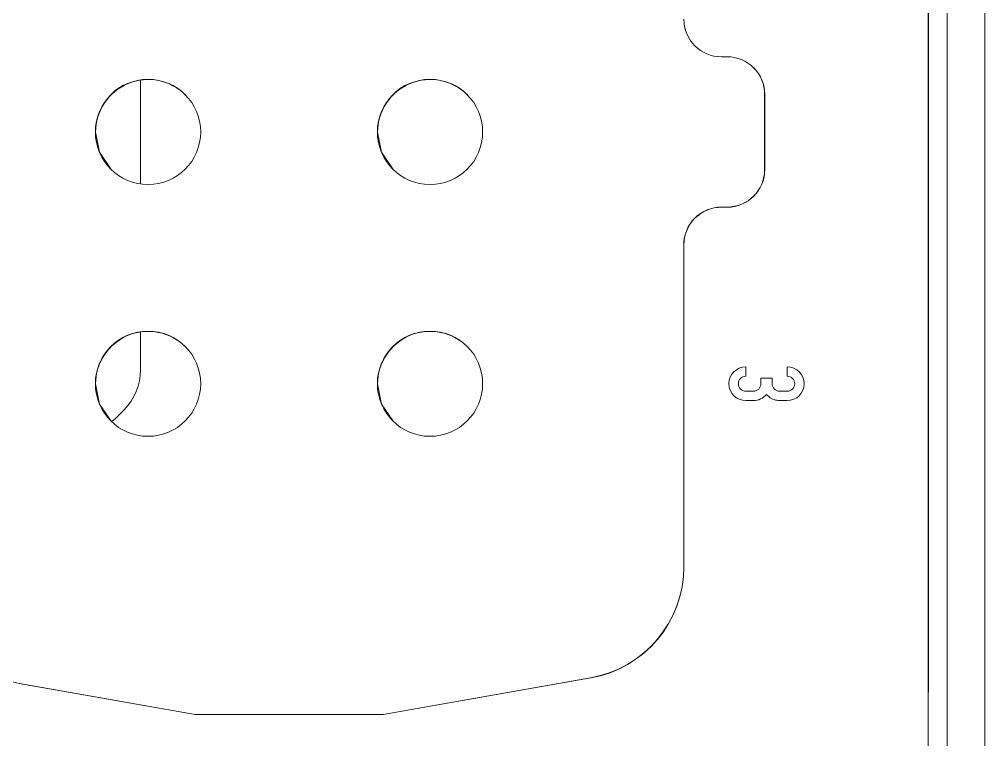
# Model space of a CAD drawing. Extents: x 4137 to 28680, y 2446 to 6814.
# Drawn here: x 10366.15 to 10391.83, y 4840.42 to 4859.59 of the extents above; entities that cross this region are included whole.
import ezdxf

# ---------------------------------------------------------------- set-up
doc = ezdxf.new("R2010")
doc.units = 0
doc.header["$LTSCALE"] = 0.5
doc.layers.get('0').update_dxf_attribs({"linetype": 'CONTINUOUS'})

msp = doc.modelspace()

# ---------------------------------------------------------------- linework, layer by layer
at = {"color": 7, "linetype": 'Continuous', "lineweight": 15}
for p, q in [((10390.829, 4834.091), (10390.829, 4879.091)), ((10390.829, 4834.091), (10390.829, 4879.091)), ((10391.829, 4834.091), (10391.829, 4879.091)), ((10391.829, 4834.091), (10391.829, 4879.091)), ((10390.33, 4834.39), (10390.33, 4878.79)), ((10390.33, 4834.39), (10390.33, 4878.79)), ((10390.333, 4841.687), (10390.333, 4871.487)), ((10390.333, 4841.687), (10390.333, 4871.487)), ((10384.827, 4858.593), (10384.977, 4858.593)), ((10384.827, 4858.593), (10384.977, 4858.593)), ((10385.687, 4858.297), (10385.684, 4858.3)), ((10385.687, 4858.297), (10385.684, 4858.3)), ((10369.379, 4857.972), (10369.379, 4855.207)), ((10369.379, 4857.972), (10369.379, 4855.207)), ((10385.977, 4857.593), (10385.977, 4855.593)), ((10385.98, 4857.59), (10385.977, 4857.593)), ((10385.977, 4857.593), (10385.977, 4855.593)), ((10385.98, 4857.59), (10385.977, 4857.593)), ((10385.98, 4857.59), (10385.98, 4855.59)), ((10385.98, 4857.59), (10385.98, 4855.59)), ((10368.177, 4856.593), (10368.183, 4856.587)), ((10368.177, 4856.593), (10368.183, 4856.587)), ((10375.677, 4856.593), (10375.683, 4856.587)), ((10375.677, 4856.593), (10375.683, 4856.587)), ((10385.977, 4855.593), (10385.98, 4855.59)), ((10385.977, 4855.593), (10385.98, 4855.59)), ((10384.977, 4854.593), (10384.827, 4854.593)), ((10384.83, 4854.59), (10384.827, 4854.593)), ((10384.977, 4854.593), (10384.827, 4854.593)), ((10384.83, 4854.59), (10384.827, 4854.593)), ((10384.83, 4854.59), (10384.98, 4854.59)), ((10384.83, 4854.59), (10384.98, 4854.59)), ((10384.977, 4854.593), (10384.98, 4854.59)), ((10384.977, 4854.593), (10384.98, 4854.59)), ((10383.827, 4853.593), (10383.827, 4845.021)), ((10383.83, 4853.59), (10383.827, 4853.593)), ((10383.827, 4853.593), (10383.827, 4845.021)), ((10383.83, 4853.59), (10383.827, 4853.593)), ((10383.83, 4853.59), (10383.83, 4845.018)), ((10383.83, 4853.59), (10383.83, 4845.018)), ((10369.379, 4851.272), (10369.379, 4850.262)), ((10369.379, 4851.272), (10369.379, 4850.262)), ((10385.477, 4850.343), (10385.477, 4850.093)), ((10385.477, 4850.343), (10385.477, 4850.093)), ((10386.577, 4850.093), (10386.577, 4850.343)), ((10386.577, 4850.093), (10386.577, 4850.343)), ((10385.877, 4850.043), (10386.177, 4850.043)), ((10385.877, 4849.893), (10385.877, 4850.043)), ((10385.877, 4850.043), (10386.177, 4850.043)), ((10385.877, 4849.893), (10385.877, 4850.043)), ((10386.177, 4850.043), (10386.177, 4849.893)), ((10386.177, 4850.043), (10386.177, 4849.893)), ((10368.177, 4849.893), (10368.183, 4849.887)), ((10368.177, 4849.893), (10368.183, 4849.887)), ((10375.677, 4849.893), (10375.683, 4849.887)), ((10375.677, 4849.893), (10375.683, 4849.887)), ((10385.477, 4849.693), (10385.677, 4849.693)), ((10385.477, 4849.693), (10385.677, 4849.693)), ((10386.377, 4849.693), (10386.577, 4849.693)), ((10386.377, 4849.693), (10386.577, 4849.693)), ((10385.677, 4849.443), (10385.477, 4849.443)), ((10385.677, 4849.443), (10385.477, 4849.443)), ((10386.577, 4849.443), (10386.377, 4849.443)), ((10386.577, 4849.443), (10386.377, 4849.443)), ((10368.94, 4849.201), (10368.691, 4848.953)), ((10368.94, 4849.201), (10368.691, 4848.953)), ((10383.83, 4845.018), (10383.827, 4845.021)), ((10383.83, 4845.018), (10383.827, 4845.021)), ((10381.348, 4842.066), (10375.827, 4841.093)), ((10381.348, 4842.066), (10375.827, 4841.093)), ((10381.351, 4842.064), (10375.83, 4841.09)), ((10381.351, 4842.064), (10375.83, 4841.09)), ((10381.351, 4842.064), (10381.348, 4842.066)), ((10381.351, 4842.064), (10381.348, 4842.066)), ((10370.827, 4841.093), (10366.153, 4841.917)), ((10366.153, 4841.917), (10366.156, 4841.914)), ((10370.827, 4841.093), (10366.153, 4841.917)), ((10366.153, 4841.917), (10366.156, 4841.914)), ((10370.83, 4841.09), (10366.156, 4841.914)), ((10370.83, 4841.09), (10366.156, 4841.914)), ((10390.33, 4841.69), (10390.333, 4841.687)), ((10390.33, 4834.39), (10390.33, 4841.69)), ((10390.33, 4841.69), (10390.333, 4841.687)), ((10390.33, 4834.39), (10390.33, 4841.69)), ((10390.33, 4841.687), (10390.333, 4841.687)), ((10390.33, 4841.687), (10390.333, 4841.687)), ((10375.827, 4841.093), (10370.827, 4841.093)), ((10370.83, 4841.09), (10370.827, 4841.093)), ((10375.827, 4841.093), (10370.827, 4841.093)), ((10370.83, 4841.09), (10370.827, 4841.093)), ((10375.83, 4841.09), (10370.83, 4841.09)), ((10375.83, 4841.09), (10370.83, 4841.09)), ((10375.83, 4841.09), (10375.827, 4841.093)), ((10375.83, 4841.09), (10375.827, 4841.093))]:
    msp.add_line(p, q, dxfattribs=at)
at = {"color": 7, "linetype": 'Continuous', "lineweight": 15, "flags": 128}
for points in [[(10368.183, 4856.587), (10368.29, 4856.051), (10368.593, 4855.597)], [(10368.183, 4856.587), (10368.29, 4856.051), (10368.593, 4855.597)], [(10375.683, 4856.587), (10375.79, 4856.051), (10376.093, 4855.597)], [(10375.683, 4856.587), (10375.79, 4856.051), (10376.093, 4855.597)], [(10368.183, 4849.887), (10368.29, 4849.351), (10368.593, 4848.897)], [(10368.183, 4849.887), (10368.29, 4849.351), (10368.593, 4848.897)], [(10375.683, 4849.887), (10375.79, 4849.351), (10376.093, 4848.897)], [(10375.683, 4849.887), (10375.79, 4849.351), (10376.093, 4848.897)]]:
    msp.add_lwpolyline(points, dxfattribs=at)
at = {"color": 7, "linetype": 'Continuous', "lineweight": 15}
for centre in [(10369.577, 4856.593), (10369.577, 4856.593), (10377.077, 4856.593), (10377.077, 4856.593), (10369.577, 4849.893), (10369.577, 4849.893), (10377.077, 4849.893), (10377.077, 4849.893)]:
    msp.add_circle(centre, 1.4, dxfattribs=at)
for centre, radius, start, end in [((10384.827, 4859.593), 1, 180.0002, 269.9997), ((10384.827, 4859.593), 1, 180.0002, 269.9997), ((10384.83, 4859.59), 1, 180.0004, 224.9975), ((10384.83, 4859.59), 1, 180.0004, 224.9975), ((10384.977, 4857.593), 1, 359.9999, 90), ((10384.977, 4857.593), 1, 359.9999, 90), ((10384.98, 4857.59), 1, 359.9998, 44.9985), ((10384.98, 4857.59), 1, 359.9998, 44.9985), ((10369.583, 4856.587), 1.4, 44.9977, 180.0002), ((10369.583, 4856.587), 1.4, 44.9977, 180.0002), ((10377.083, 4856.587), 1.4, 44.9977, 180.0002), ((10377.083, 4856.587), 1.4, 44.9977, 180.0002), ((10384.977, 4855.593), 1, 270.0003, 359.9998), ((10384.977, 4855.593), 1, 270.0003, 359.9998), ((10384.98, 4855.59), 1, 270.0003, 359.9998), ((10384.98, 4855.59), 1, 270.0003, 359.9998), ((10384.827, 4853.593), 1, 89.9996, 180.0001), ((10384.827, 4853.593), 1, 89.9996, 180.0001), ((10384.83, 4853.59), 1, 89.9994, 180.0003), ((10384.83, 4853.59), 1, 89.9994, 180.0003), ((10369.583, 4849.887), 1.4, 44.9977, 180.0002), ((10369.583, 4849.887), 1.4, 44.9977, 180.0002), ((10377.083, 4849.887), 1.4, 44.9977, 180.0002), ((10377.083, 4849.887), 1.4, 44.9977, 180.0002), ((10367.879, 4850.262), 1.5, 315, 0), ((10367.879, 4850.262), 1.5, 315, 0), ((10385.477, 4849.893), 0.45, 90, 270), ((10385.477, 4849.893), 0.45, 90, 270), ((10386.577, 4849.893), 0.45, 270, 90), ((10386.577, 4849.893), 0.45, 270, 90), ((10385.477, 4849.893), 0.2, 90, 270), ((10385.477, 4849.893), 0.2, 90, 270), ((10386.577, 4849.893), 0.2, 270, 90), ((10386.577, 4849.893), 0.2, 270, 90), ((10385.677, 4849.893), 0.2, 270, 360), ((10385.677, 4849.893), 0.2, 270, 360), ((10386.377, 4849.893), 0.2, 180, 270), ((10386.377, 4849.893), 0.2, 180, 270), ((10385.677, 4849.893), 0.45, 270, 321.0576), ((10385.677, 4849.893), 0.45, 270, 321.0576), ((10368.409, 4849.236), 0.4, 299.2266, 315), ((10368.409, 4849.236), 0.4, 299.2266, 315), ((10380.827, 4845.021), 3, 279.9999, 0.0001), ((10380.827, 4845.021), 3, 279.9999, 0.0001), ((10380.83, 4845.018), 3, 279.9999, 0.0001), ((10380.83, 4845.018), 3, 279.9999, 0.0001), ((10366.33, 4842.899), 1, 224.9993, 259.9996), ((10366.33, 4842.899), 1, 224.9993, 259.9996)]:
    msp.add_arc(centre, radius, start, end, dxfattribs=at)
msp.add_open_spline([(10386.377, 4849.443), (10386.326, 4849.448), (10386.225, 4849.458), (10386.105, 4849.526), (10386.049, 4849.586), (10386.027, 4849.61)], degree=3, knots=[0, 0, 0, 0, 0.381018, 0.759459, 1, 1, 1, 1], dxfattribs=at)
msp.add_open_spline([(10386.377, 4849.443), (10386.326, 4849.448), (10386.225, 4849.458), (10386.105, 4849.526), (10386.049, 4849.586), (10386.027, 4849.61)], degree=3, knots=[0, 0, 0, 0, 0.381018, 0.759459, 1, 1, 1, 1], dxfattribs=at)

doc.saveas('drawing.dxf')
